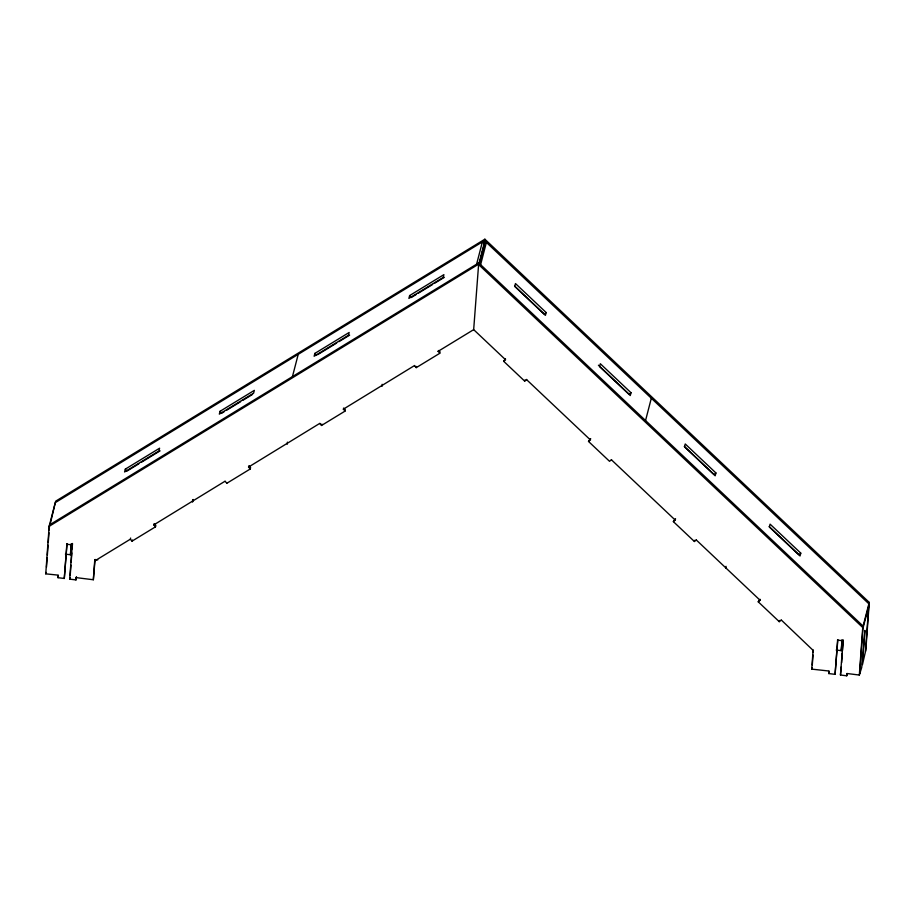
<?xml version="1.0" encoding="UTF-8"?>
<svg xmlns="http://www.w3.org/2000/svg" width="915" height="915" viewBox="0 0 915 915"><rect width="100%" height="100%" fill="white"/><g stroke="black" fill="none" stroke-linecap="round" stroke-linejoin="round"><path stroke-width="1.37" d="M58.228 575.146L45.75 573.842L49.158 526.319L55.666 501.191L484.87 239.204L869.25 602.402L865.842 649.925L862.468 664.622L864.915 630.389L861.724 667.47L859.334 675.041L846.913 673.497L846.752 675.796L840.462 675.018L843.161 639.837M46.493 567.14L47.168 557.761M47.363 554.982L48.06 545.26M48.266 542.481L48.964 532.747M49.158 529.968L49.524 524.901L478.728 262.902L863.108 626.1L859.7 673.623M67.024 544.036L64.29 578.463L58.011 577.685L58.171 575.386M58.411 575.684L58.011 577.685M64.29 578.463L66.875 543.762M65.4 554.135L70.432 554.764L71.221 543.807M71.484 543.887L70.432 554.764M76.46 576.77L75.968 579.916L69.677 579.138L72.377 543.956M70.226 575.272L70.958 565.104M71.153 562.393L71.828 552.935M72.113 548.886L72.502 543.476M75.968 579.916L76.197 577.376M76.128 577.617L93.341 579.755L94.691 560.975L95.057 559.557L97.756 559.889M95.057 559.557L93.341 579.755M192.642 499.99L192.493 502.06L193.168 499.487M287.241 444.221L287.39 442.151M381.99 386.382L382.138 384.311M526.674 379.416L524.684 381.143L503.662 361.276L505.595 359.789L473.673 329.64L478.728 262.902M484.218 244.545L484.87 239.204M725.904 568.409L726.053 566.339M829.013 671.027L811.742 669.128L813.092 650.348L781.227 619.947M812.314 664.885L813.023 655.026M813.206 652.441L813.366 650.096M837.797 640.043L835.075 674.344L828.784 673.566L828.956 671.267M835.075 674.344L837.648 639.642M836.184 650.027L841.217 650.645L841.994 639.688M842.2 640.672L841.217 650.645M841.32 666.841L840.462 675.018M841.606 662.78L842.28 653.321M842.475 650.622L843.195 640.58M847.153 673.806L846.752 675.796M859.334 675.041L862.742 627.518L869.25 602.402M865.476 651.343L868.884 603.82L484.493 240.622L55.3 502.621L50.382 523.266M45.75 573.842L46.116 572.413M69.677 579.138L70.055 577.708M125.321 469.121L124.589 471.957L158.855 451.038L159.587 448.201L125.321 469.121L127.002 471.053L138.817 463.836M94.691 560.975L130.33 539.221L130.639 538.043M130.33 539.221L132.012 541.154L132.309 539.976M132.012 541.154L155.481 526.834L153.8 524.901L154.109 523.712M155.481 526.834L155.847 525.404L154.589 523.963M220.069 411.281L219.337 414.129L253.592 393.21L254.336 390.362L220.069 411.281L221.75 413.214L224.106 411.773M153.8 524.901L225.136 481.153M225.079 481.393L226.817 483.086M226.748 483.326L250.218 468.995L248.548 467.062L248.846 465.872M250.218 468.995L250.596 467.576L249.338 466.124M292.457 376.603L298.221 354.322M314.886 353.396L314.142 356.244L348.409 335.325L349.153 332.477L314.886 353.396L316.567 355.329M248.548 467.062L319.884 423.313M319.815 423.553L321.497 425.486L321.874 424.068M321.497 425.486L344.966 411.155L343.354 408.994M343.594 408.044L345.344 409.737L344.966 411.155M409.634 295.568L408.891 298.404L443.157 277.485L443.889 274.649L409.634 295.568L411.304 297.501L416.039 294.607M343.285 409.222L414.632 365.485M414.564 365.714L416.245 367.647L416.554 366.469M416.245 367.647L439.715 353.327L438.102 351.154M439.715 353.327L440.081 351.898L438.823 350.456M476.612 264.183L482.388 241.903L484.069 243.836L478.98 263.486M479.037 264.847L484.47 243.893L486.391 242.406L480.615 264.675M480.043 261.576L484.126 245.861M503.662 361.276L505.48 358.749M524.684 381.143L524.993 379.954M546.152 312.541L545.42 315.389L514.733 286.395L515.465 283.547L546.152 312.541L544.231 314.028L514.562 286.006M611.529 459.593L609.539 461.32L588.517 441.453L590.335 438.925M588.517 441.453L590.747 438.788M631.007 392.718L630.275 395.566L599.588 366.572L600.32 363.724L631.007 392.718L629.085 394.205L598.399 365.211M645.555 420.523L651.32 398.254M696.384 539.77L694.394 541.497L673.371 521.63L675.19 519.102M673.371 521.63L675.602 518.965M694.394 541.497L694.702 540.308M715.919 472.964L715.187 475.811L684.5 446.806L685.232 443.969L715.919 472.964L713.997 474.45L684.329 446.417M781.17 620.187L779.248 621.674L758.226 601.807L760.033 599.279M758.226 601.807L760.216 600.091M779.248 621.674L779.557 620.484M800.774 553.14L800.042 555.988L769.343 526.983L770.087 524.146L800.774 553.14L798.852 554.627L769.183 526.594M811.742 669.128L812.108 667.698M828.784 673.566L829.162 672.148M862.948 628.399L868.712 606.119M141.185 462.395L160.091 450.855M226.474 410.332L240.656 401.674M243.013 400.232L252.471 394.457M317.745 354.608L336.651 343.068M339.019 341.627L349.644 335.13M418.395 293.166L432.578 284.508M434.945 283.067L444.393 277.302M49.158 526.319L478.351 264.321L862.742 627.518M438.033 351.394L473.673 329.64M66.749 544.231L72.136 544.905M837.522 640.111L842.921 640.786M526.605 379.656L590.45 439.978M611.46 459.833L675.293 520.155M696.315 540.01L760.148 600.332"/></g></svg>
